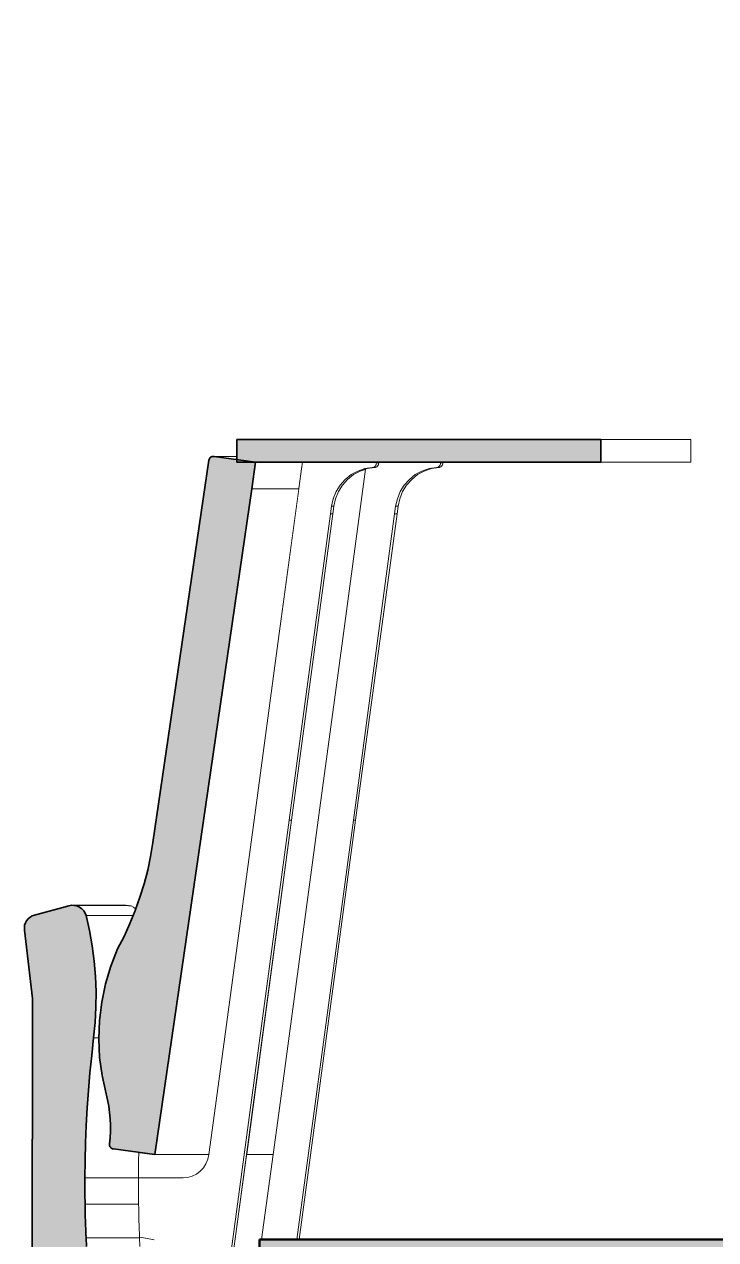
# Model space of a CAD drawing. Header units: millimetres. Extents: x -46169 to 247764, y -86316 to 18123.
# Drawn here: x 229992 to 230759, y -82352 to -81002 of the extents above; entities that cross this region are included whole.
import ezdxf

# ---------------------------------------------------------------- set-up
doc = ezdxf.new("R2010")
doc.units = ezdxf.units.MM
doc.header["$MEASUREMENT"] = 0
doc.linetypes.add('Wipeout_Contour', pattern=[1000, 0, -1000])
for name, color, linetype in [('New_A-20-M_Floor_Slab', 7, 'Continuous'), ('New_A-20-M_Roof', 7, 'Continuous'), ('New_A-25-M_Wall_Int', 7, 'Continuous'), ('New_A-35-M_FFE_Fixed', 7, 'Continuous')]:
    doc.layers.add(name, color=color, linetype=linetype)
for name, color, linetype, lineweight, true_color in [('New_A-20-M_Floor_Slab_Pen_No__29', 7, 'Continuous', 50, 0x2a2a2a), ('New_A-20-M_Floor_Slab_Pen_No__81', 7, 'Continuous', 20, 0x6a6a6a), ('New_A-35-M_FFE_Fixed_Pen_No__104', 7, 'Continuous', 15, 0xa6a6a6), ('New_A-35-M_FFE_Fixed_Pen_No__44', 7, 'Continuous', 35, 0x444444)]:
    doc.layers.add(name, color=color, linetype=linetype, lineweight=lineweight, true_color=true_color)
doc.layers.add('New_A-35-M_FFE_Fixed_Pen_No__1', color=7, linetype='Continuous', lineweight=13)

# ---------------------------------------------------------------- blocks, each defined once
blk = doc.blocks.new('Section Elem_36_5', base_point=(221877.1, -83027.5))
at = {"color": 254, "linetype": 'Wipeout_Contour', "lineweight": 0, "ltscale": 733268.045455}
blk.add_wipeout([(230440.7, -81495.9), (230432.8, -81498.5), (230432.8, -81498.5)], dxfattribs=at).dxf.layer = 'New_A-25-M_Wall_Int'
at = {"color": 254, "linetype": 'Wipeout_Contour', "lineweight": 0, "ltscale": 3422008.587123281}
blk.add_wipeout([(230118.5, -82264), (230118.3, -82283.5), (230167.8, -82283.5), (230172.9, -82283), (230177.9, -82281.6), (230182.6, -82279.2), (230186.8, -82276.1), (230190.4, -82272.2), (230193.2, -82267.8), (230195.3, -82262.8), (230196.5, -82257.6), (230196.5, -82257.5), (230136.6, -82257.5), (230118.8, -82255.1)], dxfattribs=at).dxf.layer = 'New_A-25-M_Wall_Int'
at = {"color": 254, "linetype": 'Wipeout_Contour', "lineweight": 0, "ltscale": 1711747.206065593}
blk.add_wipeout([(230238.1, -82257.6), (230202.6, -82520.7), (230232.2, -82520.7), (230252.5, -82370.1), (230252.5, -82352), (230254.9, -82352), (230267.6, -82257.6)], dxfattribs=at).dxf.layer = 'New_A-25-M_Wall_Int'
blk = doc.blocks.new('Section Elem_44_5', base_point=(221877.1, -83027.5))
at = {"layer": 'New_A-35-M_FFE_Fixed_Pen_No__44', "linetype": 'Continuous'}
blk.add_line((230000.9, -82240.5), (230000.3, -82240.5), dxfattribs=at)
at = {"layer": 'New_A-35-M_FFE_Fixed_Pen_No__44', "linetype": 'Continuous', "flags": 128}
blk.add_lwpolyline([(230000.3, -82240.5), (230000.3, -82372.5), (230000.3, -82384.5)], dxfattribs=at)
at = {"color": 254, "linetype": 'Wipeout_Contour', "lineweight": 0, "ltscale": 978588.693898}
blk.add_wipeout([(230631.4, -81463.6), (230631.4, -81488.6), (230731.3, -81488.6), (230731.3, -81463.6)], dxfattribs=at).dxf.layer = 'New_A-35-M_FFE_Fixed'
at = {"color": 254, "linetype": 'Wipeout_Contour', "lineweight": 0, "ltscale": 977484.776608}
blk.add_wipeout([(230382.2, -81490.6), (230381.9, -81491.5), (230384.5, -81491.5), (230384.8, -81490.6)], dxfattribs=at).dxf.layer = 'New_A-35-M_FFE_Fixed'
at = {"color": 254, "linetype": 'Wipeout_Contour', "lineweight": 0, "ltscale": 977726.905166}
blk.add_wipeout([(230448.9, -81494.6), (230440.7, -81495.9), (230443.3, -81495.9), (230451.5, -81494.6)], dxfattribs=at).dxf.layer = 'New_A-35-M_FFE_Fixed'
at = {"color": 254, "linetype": 'Wipeout_Contour', "lineweight": 0, "ltscale": 977654.775686}
blk.add_wipeout([(230421.5, -81507.8), (230428, -81502.5), (230425.4, -81502.5), (230418.9, -81507.8)], dxfattribs=at).dxf.layer = 'New_A-35-M_FFE_Fixed'
at = {"color": 254, "linetype": 'Wipeout_Contour', "lineweight": 0, "ltscale": 977361.232546}
blk.add_wipeout([(230342.1, -81514.1), (230337.6, -81521.3), (230340.2, -81521.3), (230344.7, -81514.1)], dxfattribs=at).dxf.layer = 'New_A-35-M_FFE_Fixed'
at = {"color": 254, "linetype": 'Wipeout_Contour', "lineweight": 0, "ltscale": 977625.265139}
blk.add_wipeout([(230408.2, -81529.3), (230411.4, -81521.3), (230408.8, -81521.3), (230405.6, -81529.3)], dxfattribs=at).dxf.layer = 'New_A-35-M_FFE_Fixed'
at = {"color": 254, "linetype": 'Wipeout_Contour', "lineweight": 0, "ltscale": 977363.808727}
blk.add_wipeout([(230335.2, -81537.7), (230332.6, -81537.7), (230331.4, -81546.1), (230334, -81546.1)], dxfattribs=at).dxf.layer = 'New_A-35-M_FFE_Fixed'
at = {"color": 254, "linetype": 'Wipeout_Contour', "lineweight": 0, "ltscale": 977632.192904}
blk.add_wipeout([(230405.2, -81546.1), (230406.3, -81537.7), (230403.7, -81537.7), (230402.6, -81546.1)], dxfattribs=at).dxf.layer = 'New_A-35-M_FFE_Fixed'
at = {"color": 254, "linetype": 'Wipeout_Contour', "lineweight": 0, "ltscale": 1221326.625708819}
blk.add_wipeout([(230060.2, -81992.2), (230063.9, -82008.9), (230105.3, -82008.9), (230108.9, -82001), (230112.5, -81992.2)], dxfattribs=at).dxf.layer = 'New_A-35-M_FFE_Fixed'
at = {"color": 254, "linetype": 'Wipeout_Contour', "lineweight": 0, "ltscale": 1221381.04600189}
blk.add_wipeout([(230084.2, -82059.8), (230070.5, -82059.8), (230071.2, -82076.9), (230079.9, -82076.9), (230081.7, -82068.1)], dxfattribs=at).dxf.layer = 'New_A-35-M_FFE_Fixed'
at = {"color": 254, "linetype": 'Wipeout_Contour', "lineweight": 0, "ltscale": 1221466.850606756}
blk.add_wipeout([(230068.6, -82128), (230066.4, -82147.4), (230075.1, -82147.4), (230074.2, -82129.1), (230074.3, -82128)], dxfattribs=at).dxf.layer = 'New_A-35-M_FFE_Fixed'
at = {"color": 254, "linetype": 'Wipeout_Contour', "lineweight": 0, "ltscale": 1710234.12205643}
blk.add_wipeout([(230062.8, -82186.2), (230061.5, -82205.6), (230085.6, -82205.6), (230085.3, -82203.8), (230084, -82196.8), (230082.4, -82190), (230081.5, -82186.2)], dxfattribs=at).dxf.layer = 'New_A-35-M_FFE_Fixed'
at = {"color": 254, "linetype": 'Wipeout_Contour', "lineweight": 0, "ltscale": 977463.11806}
blk.add_wipeout([(230118.4, -82301.6), (230058.9, -82301.6), (230058.9, -82305.2), (230118.4, -82305.2)], dxfattribs=at).dxf.layer = 'New_A-35-M_FFE_Fixed'
at = {"color": 254, "linetype": 'Wipeout_Contour', "lineweight": 0, "ltscale": 977479.071776}
blk.add_wipeout([(230118.5, -82312.5), (230059, -82312.5), (230059.1, -82317.1), (230118.6, -82317.1)], dxfattribs=at).dxf.layer = 'New_A-35-M_FFE_Fixed'
at = {"color": 254, "linetype": 'Wipeout_Contour', "lineweight": 0, "ltscale": 977537.74129}
blk.add_wipeout([(230119.6, -82349.9), (230060.2, -82349.9), (230060.6, -82359.6), (230120, -82359.6)], dxfattribs=at).dxf.layer = 'New_A-35-M_FFE_Fixed'
at = {"layer": 'New_A-35-M_FFE_Fixed_Pen_No__1', "linetype": 'Continuous'}
for p, q in [((230731.3, -81463.6), (230631.4, -81463.6)), ((230731.3, -81463.6), (230731.3, -81488.6)), ((230731.3, -81488.6), (230631.4, -81488.6))]:
    blk.add_line(p, q, dxfattribs=at)
at = {"layer": 'New_A-35-M_FFE_Fixed_Pen_No__44', "linetype": 'Continuous'}
for q in [(230227.6, -81463.6), (230631.4, -81488.6)]:
    blk.add_line((230631.4, -81463.6), q, dxfattribs=at)
at = {"color": 254, "linetype": 'Wipeout_Contour', "lineweight": 0, "ltscale": 977483.888405}
blk.add_wipeout([(230381, -81493.1), (230383.5, -81493.1), (230384.1, -81492.3), (230381.5, -81492.3)], dxfattribs=at).dxf.layer = 'New_A-35-M_FFE_Fixed'
at = {"color": 254, "linetype": 'Wipeout_Contour', "lineweight": 0, "ltscale": 977743.198145}
blk.add_wipeout([(230448.9, -81494.6), (230451.5, -81494.6), (230452.4, -81494.5), (230449.8, -81494.5)], dxfattribs=at).dxf.layer = 'New_A-35-M_FFE_Fixed'
at = {"color": 254, "linetype": 'Wipeout_Contour', "lineweight": 0, "ltscale": 977371.164117}
blk.add_wipeout([(230347.7, -81507.8), (230342.1, -81514.1), (230344.7, -81514.1), (230350.3, -81507.8)], dxfattribs=at).dxf.layer = 'New_A-35-M_FFE_Fixed'
at = {"color": 254, "linetype": 'Wipeout_Contour', "lineweight": 0, "ltscale": 977639.561298}
blk.add_wipeout([(230415.9, -81514.1), (230421.5, -81507.8), (230418.9, -81507.8), (230413.3, -81514.1)], dxfattribs=at).dxf.layer = 'New_A-35-M_FFE_Fixed'
at = {"color": 254, "linetype": 'Wipeout_Contour', "lineweight": 0, "ltscale": 977356.874373}
blk.add_wipeout([(230337.6, -81521.3), (230334.4, -81529.3), (230337, -81529.3), (230340.2, -81521.3)], dxfattribs=at).dxf.layer = 'New_A-35-M_FFE_Fixed'
at = {"color": 254, "linetype": 'Wipeout_Contour', "lineweight": 0, "ltscale": 977626.605853}
blk.add_wipeout([(230408.2, -81529.3), (230405.6, -81529.3), (230403.7, -81537.7), (230406.3, -81537.7)], dxfattribs=at).dxf.layer = 'New_A-35-M_FFE_Fixed'
at = {"color": 254, "linetype": 'Wipeout_Contour', "lineweight": 0, "ltscale": 977508.268774}
blk.add_wipeout([(230285.6, -81886.1), (230288.2, -81886.1), (230334, -81546.1), (230331.4, -81546.1)], dxfattribs=at).dxf.layer = 'New_A-35-M_FFE_Fixed'
at = {"color": 254, "linetype": 'Wipeout_Contour', "lineweight": 0, "ltscale": 977034.03733}
blk.add_wipeout([(230059.1, -81989.4), (230060.2, -81992.2), (230112.5, -81992.2), (230113.6, -81989.4)], dxfattribs=at).dxf.layer = 'New_A-35-M_FFE_Fixed'
at = {"color": 254, "linetype": 'Wipeout_Contour', "lineweight": 0, "ltscale": 1221364.311832645}
blk.add_wipeout([(230069.1, -82042.7), (230070.5, -82059.8), (230084.2, -82059.8), (230087.7, -82048.4), (230089.9, -82042.7)], dxfattribs=at).dxf.layer = 'New_A-35-M_FFE_Fixed'
at = {"color": 254, "linetype": 'Wipeout_Contour', "lineweight": 0, "ltscale": 1221400.526333004}
blk.add_wipeout([(230071.1, -82094), (230076.8, -82094), (230077.5, -82088.2), (230079.9, -82076.9), (230071.2, -82076.9)], dxfattribs=at).dxf.layer = 'New_A-35-M_FFE_Fixed'
at = {"color": 254, "linetype": 'Wipeout_Contour', "lineweight": 0, "ltscale": 1221538.454535341}
blk.add_wipeout([(230064.5, -82166.8), (230062.8, -82186.2), (230081.5, -82186.2), (230077.9, -82169.9), (230077.5, -82166.8)], dxfattribs=at).dxf.layer = 'New_A-35-M_FFE_Fixed'
at = {"color": 254, "linetype": 'Wipeout_Contour', "lineweight": 0, "ltscale": 1710292.440730754}
blk.add_wipeout([(230060.4, -82225.1), (230087.2, -82225.1), (230087.2, -82224.7), (230086.9, -82217.7), (230086.3, -82210.7), (230085.6, -82205.6), (230061.5, -82205.6)], dxfattribs=at).dxf.layer = 'New_A-35-M_FFE_Fixed'
at = {"color": 254, "linetype": 'Wipeout_Contour', "lineweight": 0, "ltscale": 977458.120285}
blk.add_wipeout([(230118.3, -82298), (230058.9, -82298), (230058.9, -82301.6), (230118.4, -82301.6)], dxfattribs=at).dxf.layer = 'New_A-35-M_FFE_Fixed'
at = {"color": 254, "linetype": 'Wipeout_Contour', "lineweight": 0, "ltscale": 977526.831853}
blk.add_wipeout([(230060, -82345.2), (230060.2, -82349.9), (230119.6, -82349.9), (230119.4, -82345.2)], dxfattribs=at).dxf.layer = 'New_A-35-M_FFE_Fixed'
at = {"color": 254, "linetype": 'Wipeout_Contour', "lineweight": 0, "ltscale": 977477.812634}
blk.add_wipeout([(230379.5, -81494.2), (230378.6, -81494.5), (230381.2, -81494.5), (230382.1, -81494.2)], dxfattribs=at).dxf.layer = 'New_A-35-M_FFE_Fixed'
at = {"color": 254, "linetype": 'Wipeout_Contour', "lineweight": 0, "ltscale": 977674.820168}
blk.add_wipeout([(230428, -81502.5), (230435.4, -81498.5), (230432.8, -81498.5), (230425.4, -81502.5)], dxfattribs=at).dxf.layer = 'New_A-35-M_FFE_Fixed'
at = {"color": 254, "linetype": 'Wipeout_Contour', "lineweight": 0, "ltscale": 977751.410449}
blk.add_wipeout([(230456, -81488.6), (230453.5, -81488.6), (230453.5, -81489.6), (230456, -81489.6)], dxfattribs=at).dxf.layer = 'New_A-35-M_FFE_Fixed'
at = {"color": 254, "linetype": 'Wipeout_Contour', "lineweight": 0, "ltscale": 977629.626587}
blk.add_wipeout([(230411.4, -81521.3), (230415.9, -81514.1), (230413.3, -81514.1), (230408.8, -81521.3)], dxfattribs=at).dxf.layer = 'New_A-35-M_FFE_Fixed'
at = {"color": 254, "linetype": 'Wipeout_Contour', "lineweight": 0, "ltscale": 977358.218402}
blk.add_wipeout([(230332.6, -81537.7), (230335.2, -81537.7), (230337, -81529.3), (230334.4, -81529.3)], dxfattribs=at).dxf.layer = 'New_A-35-M_FFE_Fixed'
at = {"color": 254, "linetype": 'Wipeout_Contour', "lineweight": 0, "ltscale": 977015.914181}
blk.add_wipeout([(230052.9, -81982.8), (230055.5, -81984.5), (230115.2, -81984.5), (230112.8, -81982.8)], dxfattribs=at).dxf.layer = 'New_A-35-M_FFE_Fixed'
at = {"color": 254, "linetype": 'Wipeout_Contour', "lineweight": 0, "ltscale": 1221350.600839129}
blk.add_wipeout([(230097, -82025.8), (230066.9, -82025.8), (230069.1, -82042.7), (230089.9, -82042.7), (230095.2, -82029.2)], dxfattribs=at).dxf.layer = 'New_A-35-M_FFE_Fixed'
at = {"color": 254, "linetype": 'Wipeout_Contour', "lineweight": 0, "ltscale": 1221422.243319291}
blk.add_wipeout([(230071.1, -82094), (230070.2, -82111), (230074.9, -82111), (230075, -82108.6), (230076.8, -82094)], dxfattribs=at).dxf.layer = 'New_A-35-M_FFE_Fixed'
at = {"color": 254, "linetype": 'Wipeout_Contour', "lineweight": 0, "ltscale": 1221500.159554595}
blk.add_wipeout([(230066.4, -82147.4), (230064.5, -82166.8), (230077.5, -82166.8), (230075.2, -82149.6), (230075.1, -82147.4)], dxfattribs=at).dxf.layer = 'New_A-35-M_FFE_Fixed'
at = {"color": 254, "linetype": 'Wipeout_Contour', "lineweight": 0, "ltscale": 1465994.70401609}
blk.add_wipeout([(230060.4, -82225.1), (230059.6, -82244.5), (230086.2, -82244.5), (230086.8, -82238.8), (230087.2, -82231.7), (230087.2, -82225.1)], dxfattribs=at).dxf.layer = 'New_A-35-M_FFE_Fixed'
at = {"color": 254, "linetype": 'Wipeout_Contour', "lineweight": 0, "ltscale": 977448.231192}
blk.add_wipeout([(230118.3, -82290.7), (230058.8, -82290.7), (230058.8, -82294.3), (230118.3, -82294.3)], dxfattribs=at).dxf.layer = 'New_A-35-M_FFE_Fixed'
at = {"color": 254, "linetype": 'Wipeout_Contour', "lineweight": 0, "ltscale": 977468.151277}
blk.add_wipeout([(230058.9, -82305.2), (230059, -82308.8), (230118.4, -82308.8), (230118.4, -82305.2)], dxfattribs=at).dxf.layer = 'New_A-35-M_FFE_Fixed'
at = {"color": 254, "linetype": 'Wipeout_Contour', "lineweight": 0, "ltscale": 977519.833389}
blk.add_wipeout([(230059.8, -82340.5), (230060, -82345.2), (230119.4, -82345.2), (230119.2, -82340.5)], dxfattribs=at).dxf.layer = 'New_A-35-M_FFE_Fixed'
at = {"color": 254, "linetype": 'Wipeout_Contour', "lineweight": 0, "ltscale": 977480.394642}
blk.add_wipeout([(230380.3, -81493.7), (230379.5, -81494.2), (230382.1, -81494.2), (230382.9, -81493.7)], dxfattribs=at).dxf.layer = 'New_A-35-M_FFE_Fixed'
at = {"color": 254, "linetype": 'Wipeout_Contour', "lineweight": 0, "ltscale": 977699.127834}
blk.add_wipeout([(230432.8, -81498.5), (230435.4, -81498.5), (230443.3, -81495.9), (230440.7, -81495.9)], dxfattribs=at).dxf.layer = 'New_A-35-M_FFE_Fixed'
at = {"color": 254, "linetype": 'Wipeout_Contour', "lineweight": 0, "ltscale": 977753.08413}
blk.add_wipeout([(230452.7, -81492.3), (230455.3, -81492.3), (230455.7, -81491.5), (230453.1, -81491.5)], dxfattribs=at).dxf.layer = 'New_A-35-M_FFE_Fixed'
at = {"color": 254, "linetype": 'Wipeout_Contour', "lineweight": 0, "ltscale": 977004.120415}
blk.add_wipeout([(230050.1, -81981.5), (230052.9, -81982.8), (230112.8, -81982.8), (230110.2, -81981.5)], dxfattribs=at).dxf.layer = 'New_A-35-M_FFE_Fixed'
at = {"color": 254, "linetype": 'Wipeout_Contour', "lineweight": 0, "ltscale": 1221339.563463927}
blk.add_wipeout([(230063.9, -82008.9), (230066.9, -82025.8), (230097, -82025.8), (230102.4, -82015.3), (230105.3, -82008.9)], dxfattribs=at).dxf.layer = 'New_A-35-M_FFE_Fixed'
at = {"color": 254, "linetype": 'Wipeout_Contour', "lineweight": 0, "ltscale": 977152.785344}
blk.add_wipeout([(230070.2, -82111), (230068.6, -82128), (230074.3, -82128), (230074.9, -82111)], dxfattribs=at).dxf.layer = 'New_A-35-M_FFE_Fixed'
at = {"color": 254, "linetype": 'Wipeout_Contour', "lineweight": 0, "ltscale": 3420863.166932406}
blk.add_wipeout([(230059.6, -82244.5), (230059.1, -82264), (230118.5, -82264), (230118.8, -82255.1), (230090.5, -82251.3), (230089.5, -82251.1), (230088.6, -82250.7), (230087.8, -82250.1), (230087.1, -82249.4), (230086.6, -82248.6), (230086.2, -82247.7), (230086, -82246.7), (230086.1, -82245.7), (230086.2, -82244.5)], dxfattribs=at).dxf.layer = 'New_A-35-M_FFE_Fixed'
at = {"color": 254, "linetype": 'Wipeout_Contour', "lineweight": 0, "ltscale": 977473.2199}
blk.add_wipeout([(230059, -82308.8), (230059, -82312.5), (230118.5, -82312.5), (230118.4, -82308.8)], dxfattribs=at).dxf.layer = 'New_A-35-M_FFE_Fixed'
at = {"color": 254, "linetype": 'Wipeout_Contour', "lineweight": 0, "ltscale": 977512.893325}
blk.add_wipeout([(230119, -82335.9), (230059.6, -82335.9), (230059.8, -82340.5), (230119.2, -82340.5)], dxfattribs=at).dxf.layer = 'New_A-35-M_FFE_Fixed'
at = {"layer": 'New_A-35-M_FFE_Fixed_Pen_No__1', "linetype": 'Continuous'}
blk.add_line((230068.6, -82128), (230074.3, -82128), dxfattribs=at)
at = {"color": 254, "linetype": 'Wipeout_Contour', "lineweight": 0, "ltscale": 977474.790656}
blk.add_wipeout([(230381.2, -81494.5), (230378.6, -81494.5), (230377.7, -81494.6), (230380.3, -81494.6)], dxfattribs=at).dxf.layer = 'New_A-35-M_FFE_Fixed'
at = {"color": 254, "linetype": 'Wipeout_Contour', "lineweight": 0, "ltscale": 977752.296971}
blk.add_wipeout([(230452.1, -81493.1), (230454.7, -81493.1), (230455.3, -81492.3), (230452.7, -81492.3)], dxfattribs=at).dxf.layer = 'New_A-35-M_FFE_Fixed'
at = {"color": 254, "linetype": 'Wipeout_Contour', "lineweight": 0, "ltscale": 976980.383749}
blk.add_wipeout([(230043.9, -81980.7), (230047.1, -81980.8), (230107.3, -81980.8), (230104.4, -81980.7)], dxfattribs=at).dxf.layer = 'New_A-35-M_FFE_Fixed'
at = {"color": 254, "linetype": 'Wipeout_Contour', "lineweight": 0, "ltscale": 977423.376825}
blk.add_wipeout([(230059.1, -82264), (230058.9, -82283.5), (230118.3, -82283.5), (230118.5, -82264)], dxfattribs=at).dxf.layer = 'New_A-35-M_FFE_Fixed'
at = {"color": 254, "linetype": 'Wipeout_Contour', "lineweight": 0, "ltscale": 977506.011744}
blk.add_wipeout([(230118.9, -82331.2), (230059.5, -82331.2), (230059.6, -82335.9), (230119, -82335.9)], dxfattribs=at).dxf.layer = 'New_A-35-M_FFE_Fixed'
at = {"color": 254, "linetype": 'Wipeout_Contour', "lineweight": 0, "ltscale": 977458.498516}
blk.add_wipeout([(230369.5, -81495.9), (230372.1, -81495.9), (230380.3, -81494.6), (230377.7, -81494.6)], dxfattribs=at).dxf.layer = 'New_A-35-M_FFE_Fixed'
at = {"color": 254, "linetype": 'Wipeout_Contour', "lineweight": 0, "ltscale": 977748.80258}
blk.add_wipeout([(230450.7, -81494.2), (230453.2, -81494.2), (230454, -81493.7), (230451.4, -81493.7)], dxfattribs=at).dxf.layer = 'New_A-35-M_FFE_Fixed'
at = {"color": 254, "linetype": 'Wipeout_Contour', "lineweight": 0, "ltscale": 977029.983677}
blk.add_wipeout([(230114.7, -81986.8), (230057.6, -81986.8), (230059.1, -81989.4), (230113.6, -81989.4)], dxfattribs=at).dxf.layer = 'New_A-35-M_FFE_Fixed'
at = {"color": 254, "linetype": 'Wipeout_Contour', "lineweight": 0, "ltscale": 977438.484237}
blk.add_wipeout([(230058.8, -82287.1), (230118.3, -82287.1), (230118.3, -82283.5), (230058.9, -82283.5)], dxfattribs=at).dxf.layer = 'New_A-35-M_FFE_Fixed'
at = {"color": 254, "linetype": 'Wipeout_Contour', "lineweight": 0, "ltscale": 977499.188721}
blk.add_wipeout([(230059.3, -82326.5), (230059.5, -82331.2), (230118.9, -82331.2), (230118.8, -82326.5)], dxfattribs=at).dxf.layer = 'New_A-35-M_FFE_Fixed'
at = {"color": 254, "linetype": 'Wipeout_Contour', "lineweight": 0, "ltscale": 977430.697573}
blk.add_wipeout([(230372.1, -81495.9), (230369.5, -81495.9), (230361.6, -81498.5), (230364.2, -81498.5)], dxfattribs=at).dxf.layer = 'New_A-35-M_FFE_Fixed'
at = {"color": 254, "linetype": 'Wipeout_Contour', "lineweight": 0, "ltscale": 977484.675209}
blk.add_wipeout([(230381.9, -81491.5), (230381.5, -81492.3), (230384.1, -81492.3), (230384.5, -81491.5)], dxfattribs=at).dxf.layer = 'New_A-35-M_FFE_Fixed'
at = {"color": 254, "linetype": 'Wipeout_Contour', "lineweight": 0, "ltscale": 977746.220321}
blk.add_wipeout([(230449.8, -81494.5), (230452.4, -81494.5), (230453.2, -81494.2), (230450.7, -81494.2)], dxfattribs=at).dxf.layer = 'New_A-35-M_FFE_Fixed'
at = {"color": 254, "linetype": 'Wipeout_Contour', "lineweight": 0, "ltscale": 1465591.469287135}
blk.add_wipeout([(230055.5, -81984.5), (230057.6, -81986.8), (230114.7, -81986.8), (230114.8, -81986.5), (230115.4, -81984.8), (230115.2, -81984.5)], dxfattribs=at).dxf.layer = 'New_A-35-M_FFE_Fixed'
at = {"color": 254, "linetype": 'Wipeout_Contour', "lineweight": 0, "ltscale": 977443.339935}
blk.add_wipeout([(230058.8, -82290.7), (230118.3, -82290.7), (230118.3, -82287.1), (230058.8, -82287.1)], dxfattribs=at).dxf.layer = 'New_A-35-M_FFE_Fixed'
at = {"color": 254, "linetype": 'Wipeout_Contour', "lineweight": 0, "ltscale": 977492.424335}
blk.add_wipeout([(230118.7, -82321.8), (230059.2, -82321.8), (230059.3, -82326.5), (230118.8, -82326.5)], dxfattribs=at).dxf.layer = 'New_A-35-M_FFE_Fixed'
at = {"color": 254, "linetype": 'Wipeout_Contour', "lineweight": 0, "ltscale": 977482.444334}
blk.add_wipeout([(230381, -81493.1), (230380.3, -81493.7), (230382.9, -81493.7), (230383.5, -81493.1)], dxfattribs=at).dxf.layer = 'New_A-35-M_FFE_Fixed'
at = {"color": 254, "linetype": 'Wipeout_Contour', "lineweight": 0, "ltscale": 977750.852569}
blk.add_wipeout([(230451.4, -81493.7), (230454, -81493.7), (230454.7, -81493.1), (230452.1, -81493.1)], dxfattribs=at).dxf.layer = 'New_A-35-M_FFE_Fixed'
at = {"color": 254, "linetype": 'Wipeout_Contour', "lineweight": 0, "ltscale": 977386.375592}
blk.add_wipeout([(230356.9, -81502.5), (230354.3, -81502.5), (230347.7, -81507.8), (230350.3, -81507.8)], dxfattribs=at).dxf.layer = 'New_A-35-M_FFE_Fixed'
at = {"color": 254, "linetype": 'Wipeout_Contour', "lineweight": 0, "ltscale": 976992.115254}
blk.add_wipeout([(230107.3, -81980.8), (230047.1, -81980.8), (230050.1, -81981.5), (230110.2, -81981.5)], dxfattribs=at).dxf.layer = 'New_A-35-M_FFE_Fixed'
at = {"color": 254, "linetype": 'Wipeout_Contour', "lineweight": 0, "ltscale": 977453.157985}
blk.add_wipeout([(230058.8, -82294.3), (230058.9, -82298), (230118.3, -82298), (230118.3, -82294.3)], dxfattribs=at).dxf.layer = 'New_A-35-M_FFE_Fixed'
at = {"color": 254, "linetype": 'Wipeout_Contour', "lineweight": 0, "ltscale": 977485.71866}
blk.add_wipeout([(230059.1, -82317.1), (230059.2, -82321.8), (230118.7, -82321.8), (230118.6, -82317.1)], dxfattribs=at).dxf.layer = 'New_A-35-M_FFE_Fixed'
at = {"layer": 'New_A-35-M_FFE_Fixed_Pen_No__104', "linetype": 'Continuous'}
blk.add_hatch(color=256, dxfattribs=at).paths.add_polyline_path([(230065.2, -82430.5), (230065.6, -82429.5), (230065.8, -82428.5), (230065.9, -82427.5), (230064.9, -82417.8), (230064, -82408.1), (230063.2, -82398.4), (230062.5, -82388.7), (230061.8, -82379), (230061.2, -82369.3), (230060.6, -82359.6), (230060.2, -82349.9), (230060, -82345.2), (230059.8, -82340.5), (230059.6, -82335.9), (230059.5, -82331.2), (230059.3, -82326.5), (230059.2, -82321.8), (230059.1, -82317.1), (230059, -82312.5), (230059, -82308.8), (230058.9, -82305.2), (230058.9, -82301.6), (230058.9, -82298), (230058.8, -82294.3), (230058.8, -82290.7), (230058.8, -82287.1), (230058.9, -82283.5), (230059.1, -82264), (230059.6, -82244.5), (230060.4, -82225.1), (230061.5, -82205.6), (230062.8, -82186.2), (230064.5, -82166.8), (230066.4, -82147.4), (230068.6, -82128), (230070.2, -82111), (230071.1, -82094), (230071.2, -82076.9), (230070.5, -82059.8), (230069.1, -82042.7), (230066.9, -82025.8), (230063.9, -82008.9), (230060.2, -81992.2), (230059.1, -81989.4), (230057.6, -81986.8), (230055.5, -81984.5), (230052.9, -81982.8), (230050.1, -81981.5), (230047.1, -81980.8), (230043.9, -81980.7), (230040.9, -81981.3), (230003, -81991.6), (230000.3, -81992.6), (229998, -81994), (229995.9, -81995.7), (229994.1, -81997.9), (229992.8, -82000.3), (229992, -82002.8), (229991.7, -82005.5), (229991.8, -82008.2), (230000.9, -82084.1), (230000.9, -82240.5), (230000.3, -82240.5), (230000.3, -82372.5), (230000.3, -82384.5), (230000.9, -82384.5), (230000.9, -82433), (230007.1, -82433), (230019.5, -82433), (230060.7, -82433), (230061.8, -82432.9), (230062.8, -82432.5), (230063.7, -82432), (230064.5, -82431.3)])
at = {"layer": 'New_A-35-M_FFE_Fixed_Pen_No__44', "linetype": 'Continuous', "flags": 128}
blk.add_lwpolyline([(230060.6, -82359.6), (230060.2, -82349.9), (230060, -82345.2), (230059.8, -82340.5), (230059.6, -82335.9), (230059.5, -82331.2), (230059.3, -82326.5), (230059.2, -82321.8), (230059.1, -82317.1), (230059, -82312.5), (230059, -82308.8), (230058.9, -82305.2), (230058.9, -82301.6), (230058.9, -82298), (230058.8, -82294.3), (230058.8, -82290.7), (230058.8, -82287.1), (230058.9, -82283.5), (230059.1, -82264), (230059.6, -82244.5), (230060.4, -82225.1), (230061.5, -82205.6), (230062.8, -82186.2), (230064.5, -82166.8), (230066.4, -82147.4), (230068.6, -82128), (230070.2, -82111), (230071.1, -82094), (230071.2, -82076.9), (230070.5, -82059.8), (230069.1, -82042.7), (230066.9, -82025.8), (230063.9, -82008.9), (230060.2, -81992.2), (230059.1, -81989.4), (230057.6, -81986.8), (230055.5, -81984.5), (230052.9, -81982.8), (230050.1, -81981.5), (230047.1, -81980.8), (230043.9, -81980.7), (230040.9, -81981.3), (230003, -81991.6), (230000.3, -81992.6), (229998, -81994), (229995.9, -81995.7), (229994.1, -81997.9), (229992.8, -82000.3), (229992, -82002.8), (229991.7, -82005.5), (229991.8, -82008.2), (230000.9, -82084.1), (230000.9, -82240.5)], dxfattribs=at)
at = {"color": 254, "linetype": 'Wipeout_Contour', "lineweight": 0, "ltscale": 977406.417476}
blk.add_wipeout([(230361.6, -81498.5), (230354.3, -81502.5), (230356.9, -81502.5), (230364.2, -81498.5)], dxfattribs=at).dxf.layer = 'New_A-35-M_FFE_Fixed'
at = {"color": 254, "linetype": 'Wipeout_Contour', "lineweight": 0, "ltscale": 977484.188974}
blk.add_wipeout([(230382.3, -81489.6), (230382.2, -81490.6), (230384.8, -81490.6), (230384.9, -81489.6)], dxfattribs=at).dxf.layer = 'New_A-35-M_FFE_Fixed'
at = {"color": 254, "linetype": 'Wipeout_Contour', "lineweight": 0, "ltscale": 977752.598619}
blk.add_wipeout([(230453.5, -81489.6), (230453.4, -81490.6), (230456, -81490.6), (230456, -81489.6)], dxfattribs=at).dxf.layer = 'New_A-35-M_FFE_Fixed'
at = {"color": 254, "linetype": 'Wipeout_Contour', "lineweight": 0, "ltscale": 977483.000427}
blk.add_wipeout([(230382.3, -81488.6), (230382.3, -81489.6), (230384.9, -81489.6), (230384.9, -81488.6)], dxfattribs=at).dxf.layer = 'New_A-35-M_FFE_Fixed'
at = {"color": 254, "linetype": 'Wipeout_Contour', "lineweight": 0, "ltscale": 977753.185892}
blk.add_wipeout([(230453.4, -81490.6), (230453.1, -81491.5), (230455.7, -81491.5), (230456, -81490.6)], dxfattribs=at).dxf.layer = 'New_A-35-M_FFE_Fixed'
at = {"color": 254, "linetype": 'Wipeout_Contour', "lineweight": 0, "ltscale": 23957546.33061926}
blk.add_wipeout([(230081.9, -82677.5), (230081.8, -82678.5), (230081.8, -82679.5), (230117.4, -82679.5), (230138.7, -82679.5), (230241.2, -82679.5), (230241.2, -82678.5), (230241.1, -82677.5), (230240.9, -82676.6), (230240.4, -82675.7), (230239.8, -82675), (230239.1, -82674.3), (230238.2, -82673.9), (230237.3, -82673.6), (230236.4, -82673.5), (230234.9, -82673.5), (230224.7, -82672.4), (230214.9, -82669), (230206, -82663.6), (230198.5, -82656.3), (230192.6, -82647.6), (230188.6, -82637.7), (230186.8, -82627.2), (230187.1, -82616.6), (230332.6, -81537.7), (230334.4, -81529.3), (230337.6, -81521.3), (230342.1, -81514.1), (230347.7, -81507.8), (230354.3, -81502.5), (230361.6, -81498.5), (230369.5, -81495.9), (230377.7, -81494.6), (230378.6, -81494.5), (230379.5, -81494.2), (230380.3, -81493.7), (230381, -81493.1), (230381.5, -81492.3), (230381.9, -81491.5), (230382.2, -81490.6), (230382.3, -81489.6), (230382.3, -81488.6), (230300.2, -81488.6), (230296.2, -81518.3), (230196.5, -82257.6), (230195.3, -82262.8), (230193.2, -82267.8), (230190.4, -82272.2), (230186.8, -82276.1), (230182.6, -82279.2), (230177.9, -82281.6), (230172.9, -82283), (230167.8, -82283.5), (230118.3, -82283.5), (230118.3, -82287.1), (230118.3, -82290.7), (230118.3, -82294.3), (230118.3, -82298), (230118.4, -82301.6), (230118.4, -82305.2), (230118.4, -82308.8), (230118.5, -82312.5), (230118.6, -82317.1), (230118.7, -82321.8), (230118.8, -82326.5), (230118.9, -82331.2), (230119, -82335.9), (230119.2, -82340.5), (230119.4, -82345.2), (230119.5, -82349.2), (230126, -82350.4), (230135.7, -82352.1), (230145.4, -82353.8), (230155, -82355.4), (230160.4, -82356.9), (230165.4, -82359.5), (230169.8, -82363), (230173.5, -82367.3), (230176.3, -82372.3), (230178.2, -82377.7), (230179, -82383.4), (230178.7, -82389.1), (230147.4, -82621.8), (230145, -82632.2), (230140.9, -82642.1), (230135.2, -82651), (230128, -82658.8), (230119.6, -82665), (230110.3, -82669.7), (230100.3, -82672.5), (230090, -82673.5), (230086.7, -82673.5), (230085.7, -82673.6), (230084.8, -82673.9), (230084, -82674.3), (230083.3, -82675), (230082.7, -82675.7), (230082.2, -82676.6)], dxfattribs=at).dxf.layer = 'New_A-35-M_FFE_Fixed'
at = {"layer": 'New_A-35-M_FFE_Fixed_Pen_No__1', "linetype": 'Continuous'}
for p, q in [((230043.9, -81980.7), (230104.4, -81980.7)), ((230104.4, -81980.7), (230107.3, -81980.8)), ((230107.3, -81980.8), (230110.2, -81981.5)), ((230110.2, -81981.5), (230112.8, -81982.8)), ((230112.8, -81982.8), (230115.2, -81984.5)), ((230115.2, -81984.5), (230115.4, -81984.8)), ((230060.2, -81992.2), (230112.5, -81992.2)), ((230118.8, -82255.1), (230118.5, -82264)), ((230118.5, -82264), (230118.3, -82283.5)), ((230172.9, -82283), (230177.9, -82281.6)), ((230058.9, -82283.5), (230118.3, -82283.5)), ((230118.3, -82283.5), (230118.3, -82287.1)), ((230118.3, -82283.5), (230167.8, -82283.5)), ((230118.3, -82287.1), (230118.3, -82290.7)), ((230118.3, -82290.7), (230118.3, -82294.3)), ((230118.3, -82294.3), (230118.3, -82298)), ((230167.8, -82283.5), (230172.9, -82283)), ((230118.3, -82298), (230118.4, -82301.6)), ((230118.4, -82301.6), (230118.4, -82305.2)), ((230118.4, -82305.2), (230118.4, -82308.8)), ((230118.4, -82308.8), (230118.5, -82312.5)), ((230059, -82312.5), (230118.5, -82312.5)), ((230118.5, -82312.5), (230118.6, -82317.1)), ((230118.6, -82317.1), (230118.7, -82321.8)), ((230118.7, -82321.8), (230118.8, -82326.5)), ((230118.8, -82326.5), (230118.9, -82331.2)), ((230118.9, -82331.2), (230119, -82335.9)), ((230119, -82335.9), (230119.2, -82340.5)), ((230119.2, -82340.5), (230119.4, -82345.2)), ((230119.4, -82345.2), (230119.6, -82349.9)), ((230126, -82350.4), (230119.5, -82349.2)), ((230060.2, -82349.9), (230119.6, -82349.9)), ((230119.6, -82349.9), (230120, -82359.6)), ((230135.7, -82352.1), (230126, -82350.4))]:
    blk.add_line(p, q, dxfattribs=at)
at = {"color": 254, "linetype": 'Wipeout_Contour', "lineweight": 0, "ltscale": 732640.999998}
blk.add_wipeout([(230202.2, -81482.3), (230227.6, -81485.8), (230227.6, -81482.3)], dxfattribs=at).dxf.layer = 'New_A-35-M_FFE_Fixed'
at = {"color": 254, "linetype": 'Wipeout_Contour', "lineweight": 0, "ltscale": 977082.082288}
blk.add_wipeout([(230244, -81518.3), (230296.2, -81518.3), (230300.2, -81488.6), (230248.3, -81488.6)], dxfattribs=at).dxf.layer = 'New_A-35-M_FFE_Fixed'
at = {"color": 254, "linetype": 'Wipeout_Contour', "lineweight": 0, "ltscale": 977776.585946}
blk.add_wipeout([(230405.2, -81546.1), (230402.6, -81546.1), (230356.8, -81886.1), (230359.3, -81886.1)], dxfattribs=at).dxf.layer = 'New_A-35-M_FFE_Fixed'
at = {"color": 254, "linetype": 'Wipeout_Contour', "lineweight": 0, "ltscale": 977955.225003}
blk.add_wipeout([(230288.2, -81886.1), (230285.6, -81886.1), (230187.1, -82616.6), (230189.7, -82616.6)], dxfattribs=at).dxf.layer = 'New_A-35-M_FFE_Fixed'
at = {"layer": 'New_A-35-M_FFE_Fixed_Pen_No__1', "linetype": 'Continuous'}
for p, q in [((230201.2, -81482.3), (230227.6, -81482.3)), ((230202.2, -81482.3), (230227.6, -81482.3)), ((230190.4, -82272.2), (230193.2, -82267.8)), ((230177.9, -82281.6), (230182.6, -82279.2)), ((230182.6, -82279.2), (230186.8, -82276.1)), ((230186.8, -82276.1), (230190.4, -82272.2))]:
    blk.add_line(p, q, dxfattribs=at)
at = {"layer": 'New_A-35-M_FFE_Fixed_Pen_No__44', "linetype": 'Continuous'}
blk.add_line((230227.6, -81463.6), (230227.6, -81488.6), dxfattribs=at)
at = {"color": 254, "linetype": 'Wipeout_Contour', "lineweight": 0, "ltscale": 977394.381268}
blk.add_wipeout([(230244, -81518.3), (230136.6, -82257.5), (230196.5, -82257.5), (230296.2, -81518.3)], dxfattribs=at).dxf.layer = 'New_A-35-M_FFE_Fixed'
at = {"layer": 'New_A-35-M_FFE_Fixed_Pen_No__1', "linetype": 'Continuous'}
for p, q in [((230196.5, -82257.6), (230202.7, -82211.5)), ((230136.6, -82257.5), (230196.5, -82257.5)), ((230193.2, -82267.8), (230195.3, -82262.8)), ((230195.3, -82262.8), (230196.5, -82257.6))]:
    blk.add_line(p, q, dxfattribs=at)
at = {"color": 254, "linetype": 'Wipeout_Contour', "lineweight": 0, "ltscale": 978112.064987}
blk.add_wipeout([(230356.8, -81886.1), (230293.9, -82352), (230296.5, -82352), (230359.3, -81886.1)], dxfattribs=at).dxf.layer = 'New_A-35-M_FFE_Fixed'
at = {"color": 254, "linetype": 'Wipeout_Contour', "lineweight": 0, "ltscale": 8065560.043001635}
blk.add_wipeout([(230369.1, -81505.5), (230254.9, -82352), (230293.9, -82352), (230403.7, -81537.7), (230405.6, -81529.3), (230408.8, -81521.3), (230413.3, -81514.1), (230418.9, -81507.8), (230425.4, -81502.5), (230432.8, -81498.5), (230440.7, -81495.9), (230448.9, -81494.6), (230449.8, -81494.5), (230450.7, -81494.2), (230451.4, -81493.7), (230452.1, -81493.1), (230452.7, -81492.3), (230453.1, -81491.5), (230453.4, -81490.6), (230453.5, -81489.6), (230453.5, -81488.6), (230384.9, -81488.6), (230384.9, -81489.6), (230384.8, -81490.6), (230384.5, -81491.5), (230384.1, -81492.3), (230383.5, -81493.1), (230382.9, -81493.7), (230382.1, -81494.2), (230381.2, -81494.5), (230380.3, -81494.6), (230372.1, -81495.9), (230370.3, -81496.5)], dxfattribs=at).dxf.layer = 'New_A-35-M_FFE_Fixed'
at = {"layer": 'New_A-35-M_FFE_Fixed_Pen_No__104', "linetype": 'Continuous'}
blk.add_hatch(color=256, dxfattribs=at).paths.add_polyline_path([(230631.4, -81488.6), (230631.4, -81463.6), (230227.6, -81463.6), (230227.6, -81488.6)])
at = {"layer": 'New_A-35-M_FFE_Fixed_Pen_No__1', "linetype": 'Continuous'}
for p, q in [((230378.6, -81494.5), (230377.7, -81494.6)), ((230377.7, -81494.6), (230380.3, -81494.6)), ((230379.5, -81494.2), (230378.6, -81494.5)), ((230380.3, -81493.7), (230379.5, -81494.2)), ((230381, -81493.1), (230380.3, -81493.7)), ((230381.2, -81494.5), (230380.3, -81494.6)), ((230381.5, -81492.3), (230381, -81493.1)), ((230382.1, -81494.2), (230381.2, -81494.5)), ((230381.9, -81491.5), (230381.5, -81492.3)), ((230382.2, -81490.6), (230381.9, -81491.5)), ((230382.9, -81493.7), (230382.1, -81494.2)), ((230382.3, -81489.6), (230382.2, -81490.6)), ((230382.3, -81488.6), (230382.3, -81489.6)), ((230382.3, -81489.6), (230384.9, -81489.6)), ((230383.5, -81493.1), (230382.9, -81493.7)), ((230384.1, -81492.3), (230383.5, -81493.1)), ((230384.5, -81491.5), (230384.1, -81492.3)), ((230384.8, -81490.6), (230384.5, -81491.5)), ((230384.9, -81489.6), (230384.8, -81490.6)), ((230384.9, -81488.6), (230384.9, -81489.6)), ((230425.4, -81502.5), (230432.8, -81498.5)), ((230428, -81502.5), (230435.4, -81498.5)), ((230432.8, -81498.5), (230440.7, -81495.9)), ((230435.4, -81498.5), (230443.3, -81495.9)), ((230440.7, -81495.9), (230448.9, -81494.6)), ((230443.3, -81495.9), (230451.5, -81494.6)), ((230448.9, -81494.6), (230449.8, -81494.5)), ((230451.5, -81494.6), (230448.9, -81494.6)), ((230449.8, -81494.5), (230450.7, -81494.2)), ((230450.7, -81494.2), (230451.4, -81493.7)), ((230451.4, -81493.7), (230452.1, -81493.1)), ((230451.5, -81494.6), (230452.4, -81494.5)), ((230452.1, -81493.1), (230452.7, -81492.3)), ((230452.4, -81494.5), (230453.2, -81494.2)), ((230452.7, -81492.3), (230453.1, -81491.5)), ((230453.1, -81491.5), (230453.4, -81490.6)), ((230453.2, -81494.2), (230454, -81493.7)), ((230453.4, -81490.6), (230453.5, -81489.6)), ((230453.5, -81489.6), (230453.5, -81488.6)), ((230456, -81489.6), (230453.5, -81489.6)), ((230454, -81493.7), (230454.7, -81493.1)), ((230454.7, -81493.1), (230455.3, -81492.3)), ((230455.3, -81492.3), (230455.7, -81491.5)), ((230455.7, -81491.5), (230456, -81490.6)), ((230456, -81489.6), (230456, -81488.6)), ((230456, -81490.6), (230456, -81489.6)), ((230413.3, -81514.1), (230418.9, -81507.8)), ((230415.9, -81514.1), (230421.5, -81507.8)), ((230418.9, -81507.8), (230425.4, -81502.5)), ((230421.5, -81507.8), (230428, -81502.5)), ((230405.6, -81529.3), (230408.8, -81521.3)), ((230408.2, -81529.3), (230411.4, -81521.3)), ((230408.8, -81521.3), (230413.3, -81514.1)), ((230411.4, -81521.3), (230415.9, -81514.1)), ((230402.6, -81546.1), (230403.7, -81537.7)), ((230403.7, -81537.7), (230405.6, -81529.3)), ((230406.3, -81537.7), (230403.7, -81537.7)), ((230405.2, -81546.1), (230406.3, -81537.7)), ((230406.3, -81537.7), (230408.2, -81529.3)), ((230405.2, -81546.1), (230402.6, -81546.1))]:
    blk.add_line(p, q, dxfattribs=at)
at = {"layer": 'New_A-35-M_FFE_Fixed_Pen_No__44', "linetype": 'Continuous'}
blk.add_line((230631.4, -81488.6), (230227.6, -81488.6), dxfattribs=at)
at = {"color": 254, "linetype": 'Wipeout_Contour', "lineweight": 0, "ltscale": 2688145.625315376}
blk.add_wipeout([(230238.1, -82257.6), (230267.6, -82257.6), (230369.1, -81505.5), (230370.3, -81496.5), (230364.2, -81498.5), (230356.9, -81502.5), (230350.3, -81507.8), (230344.7, -81514.1), (230340.2, -81521.3), (230337, -81529.3), (230335.2, -81537.7)], dxfattribs=at).dxf.layer = 'New_A-35-M_FFE_Fixed'
at = {"layer": 'New_A-35-M_FFE_Fixed_Pen_No__104', "linetype": 'Continuous'}
blk.add_hatch(color=256, dxfattribs=at).paths.add_polyline_path([(230196.6, -81485.7), (230196.4, -81486.6), (230134.4, -81911), (230131.8, -81926.4), (230128.6, -81941.7), (230124.6, -81956.8), (230120, -81971.7), (230114.8, -81986.5), (230108.9, -82001), (230102.4, -82015.3), (230095.2, -82029.2), (230087.7, -82048.4), (230081.7, -82068.1), (230077.5, -82088.2), (230075, -82108.6), (230074.2, -82129.1), (230075.2, -82149.6), (230077.9, -82169.9), (230082.4, -82190), (230084, -82196.8), (230085.3, -82203.8), (230086.3, -82210.7), (230086.9, -82217.7), (230087.2, -82224.7), (230087.2, -82231.7), (230086.8, -82238.8), (230086.1, -82245.7), (230086, -82246.7), (230086.2, -82247.7), (230086.6, -82248.6), (230087.1, -82249.4), (230087.8, -82250.1), (230088.6, -82250.7), (230089.5, -82251.1), (230090.5, -82251.3), (230136.6, -82257.5), (230244, -81518.3), (230248.3, -81488.6), (230202.2, -81482.3), (230201.2, -81482.3), (230200.2, -81482.5), (230199.2, -81482.8), (230198.4, -81483.3), (230197.6, -81484), (230197, -81484.8)])
at = {"layer": 'New_A-35-M_FFE_Fixed_Pen_No__1', "linetype": 'Continuous'}
for p, q in [((230273.8, -81684.4), (230299.2, -81496)), ((230299.2, -81496), (230300.2, -81488.6)), ((230370.3, -81496.5), (230344.9, -81684.4)), ((230361.6, -81498.5), (230354.3, -81502.5)), ((230364.2, -81498.5), (230356.9, -81502.5)), ((230369.5, -81495.9), (230361.6, -81498.5)), ((230372.1, -81495.9), (230364.2, -81498.5)), ((230377.7, -81494.6), (230369.5, -81495.9)), ((230380.3, -81494.6), (230372.1, -81495.9)), ((230347.7, -81507.8), (230342.1, -81514.1)), ((230350.3, -81507.8), (230344.7, -81514.1)), ((230354.3, -81502.5), (230347.7, -81507.8)), ((230356.9, -81502.5), (230350.3, -81507.8)), ((230244, -81518.3), (230296.2, -81518.3)), ((230337.6, -81521.3), (230334.4, -81529.3)), ((230340.2, -81521.3), (230337, -81529.3)), ((230342.1, -81514.1), (230337.6, -81521.3)), ((230344.7, -81514.1), (230340.2, -81521.3)), ((230332.6, -81537.7), (230331.4, -81546.1)), ((230334.4, -81529.3), (230332.6, -81537.7)), ((230332.6, -81537.7), (230335.2, -81537.7)), ((230335.2, -81537.7), (230334, -81546.1)), ((230337, -81529.3), (230335.2, -81537.7)), ((230331.4, -81546.1), (230285.6, -81886.1)), ((230334, -81546.1), (230288.2, -81886.1)), ((230331.4, -81546.1), (230334, -81546.1)), ((230356.8, -81886.1), (230402.6, -81546.1)), ((230359.3, -81886.1), (230405.2, -81546.1)), ((230247.3, -81880.6), (230273.8, -81684.4)), ((230344.9, -81684.4), (230318.5, -81880.6)), ((230285.6, -81886.1), (230187.1, -82616.6)), ((230288.2, -81886.1), (230189.7, -82616.6)), ((230202.7, -82211.5), (230247.3, -81880.6)), ((230318.5, -81880.6), (230273.9, -82211.5)), ((230285.6, -81886.1), (230288.2, -81886.1)), ((230293.9, -82352), (230356.8, -81886.1)), ((230296.5, -82352), (230359.3, -81886.1)), ((230359.3, -81886.1), (230356.8, -81886.1)), ((230273.9, -82211.5), (230267.6, -82257.6)), ((230238.1, -82257.6), (230267.7, -82257.6)), ((230254.9, -82352), (230267.6, -82257.6))]:
    blk.add_line(p, q, dxfattribs=at)
at = {"layer": 'New_A-35-M_FFE_Fixed_Pen_No__44', "linetype": 'Continuous', "flags": 128}
for points in [[(230248.3, -81488.6), (230202.2, -81482.3), (230201.2, -81482.3), (230200.2, -81482.5), (230199.2, -81482.8), (230198.4, -81483.3), (230197.6, -81484), (230197, -81484.8), (230196.6, -81485.7), (230196.4, -81486.6), (230134.4, -81911), (230131.8, -81926.4), (230128.6, -81941.7), (230124.6, -81956.8), (230120, -81971.7), (230114.8, -81986.5), (230108.9, -82001), (230102.4, -82015.3), (230095.2, -82029.2), (230087.7, -82048.4), (230081.7, -82068.1), (230077.5, -82088.2), (230075, -82108.6), (230074.2, -82129.1), (230075.2, -82149.6), (230077.9, -82169.9), (230082.4, -82190), (230084, -82196.8), (230085.3, -82203.8), (230086.3, -82210.7), (230086.9, -82217.7), (230087.2, -82224.7), (230087.2, -82231.7), (230086.8, -82238.8), (230086.1, -82245.7), (230086, -82246.7), (230086.2, -82247.7), (230086.6, -82248.6), (230087.1, -82249.4), (230087.8, -82250.1), (230088.6, -82250.7), (230089.5, -82251.1), (230090.5, -82251.3), (230136.6, -82257.5)], [(230248.3, -81488.6), (230244, -81518.3), (230136.6, -82257.5)]]:
    blk.add_lwpolyline(points, dxfattribs=at)
blk = doc.blocks.new('Section Elem_49_5', base_point=(221877.1, -83027.5))
at = {"layer": 'New_A-20-M_Floor_Slab_Pen_No__81', "linetype": 'Continuous', "lineweight": 0, "true_color": 0x353535}
blk.add_hatch(color=250, dxfattribs=at).paths.add_polyline_path([(231225.6, -82452), (231225.6, -82352), (230252.5, -82352), (230252.5, -82452)])
at = {"layer": 'New_A-20-M_Floor_Slab_Pen_No__29', "linetype": 'Continuous'}
for p, q in [((230252.5, -82352), (230252.5, -82452)), ((231225.6, -82352), (230252.5, -82352)), ((230356, -82452), (230252.5, -82452)), ((231225.6, -82452), (230356, -82452))]:
    blk.add_line(p, q, dxfattribs=at)
blk = doc.blocks.new('Section Elem_81_5', base_point=(221877.1, -83027.5))
at = {"color": 254, "linetype": 'Wipeout_Contour', "lineweight": 0, "ltscale": 997328.976935}
blk.add_wipeout([(240784, -79427.5), (230618.3, -82957.6), (230624.5, -82975.3), (240841.3, -79427.5)], dxfattribs=at).dxf.layer = 'New_A-20-M_Roof'

msp = doc.modelspace()

# ---------------------------------------------------------------- block references
at = {"layer": 'New_A-25-M_Wall_Int'}
msp.add_blockref('Section Elem_36_5', (221877.1, -83027.5), dxfattribs=at)

# ---------------------------------------------------------------- next in the draw order: block references
at = {"layer": 'New_A-35-M_FFE_Fixed'}
msp.add_blockref('Section Elem_44_5', (221877.1, -83027.5), dxfattribs=at)

# ---------------------------------------------------------------- next in the draw order: block references
at = {"layer": 'New_A-20-M_Floor_Slab'}
msp.add_blockref('Section Elem_49_5', (221877.1, -83027.5), dxfattribs=at)

# ---------------------------------------------------------------- next in the draw order: block references
at = {"layer": 'New_A-20-M_Roof'}
msp.add_blockref('Section Elem_81_5', (221877.1, -83027.5), dxfattribs=at)

doc.saveas('drawing.dxf')
